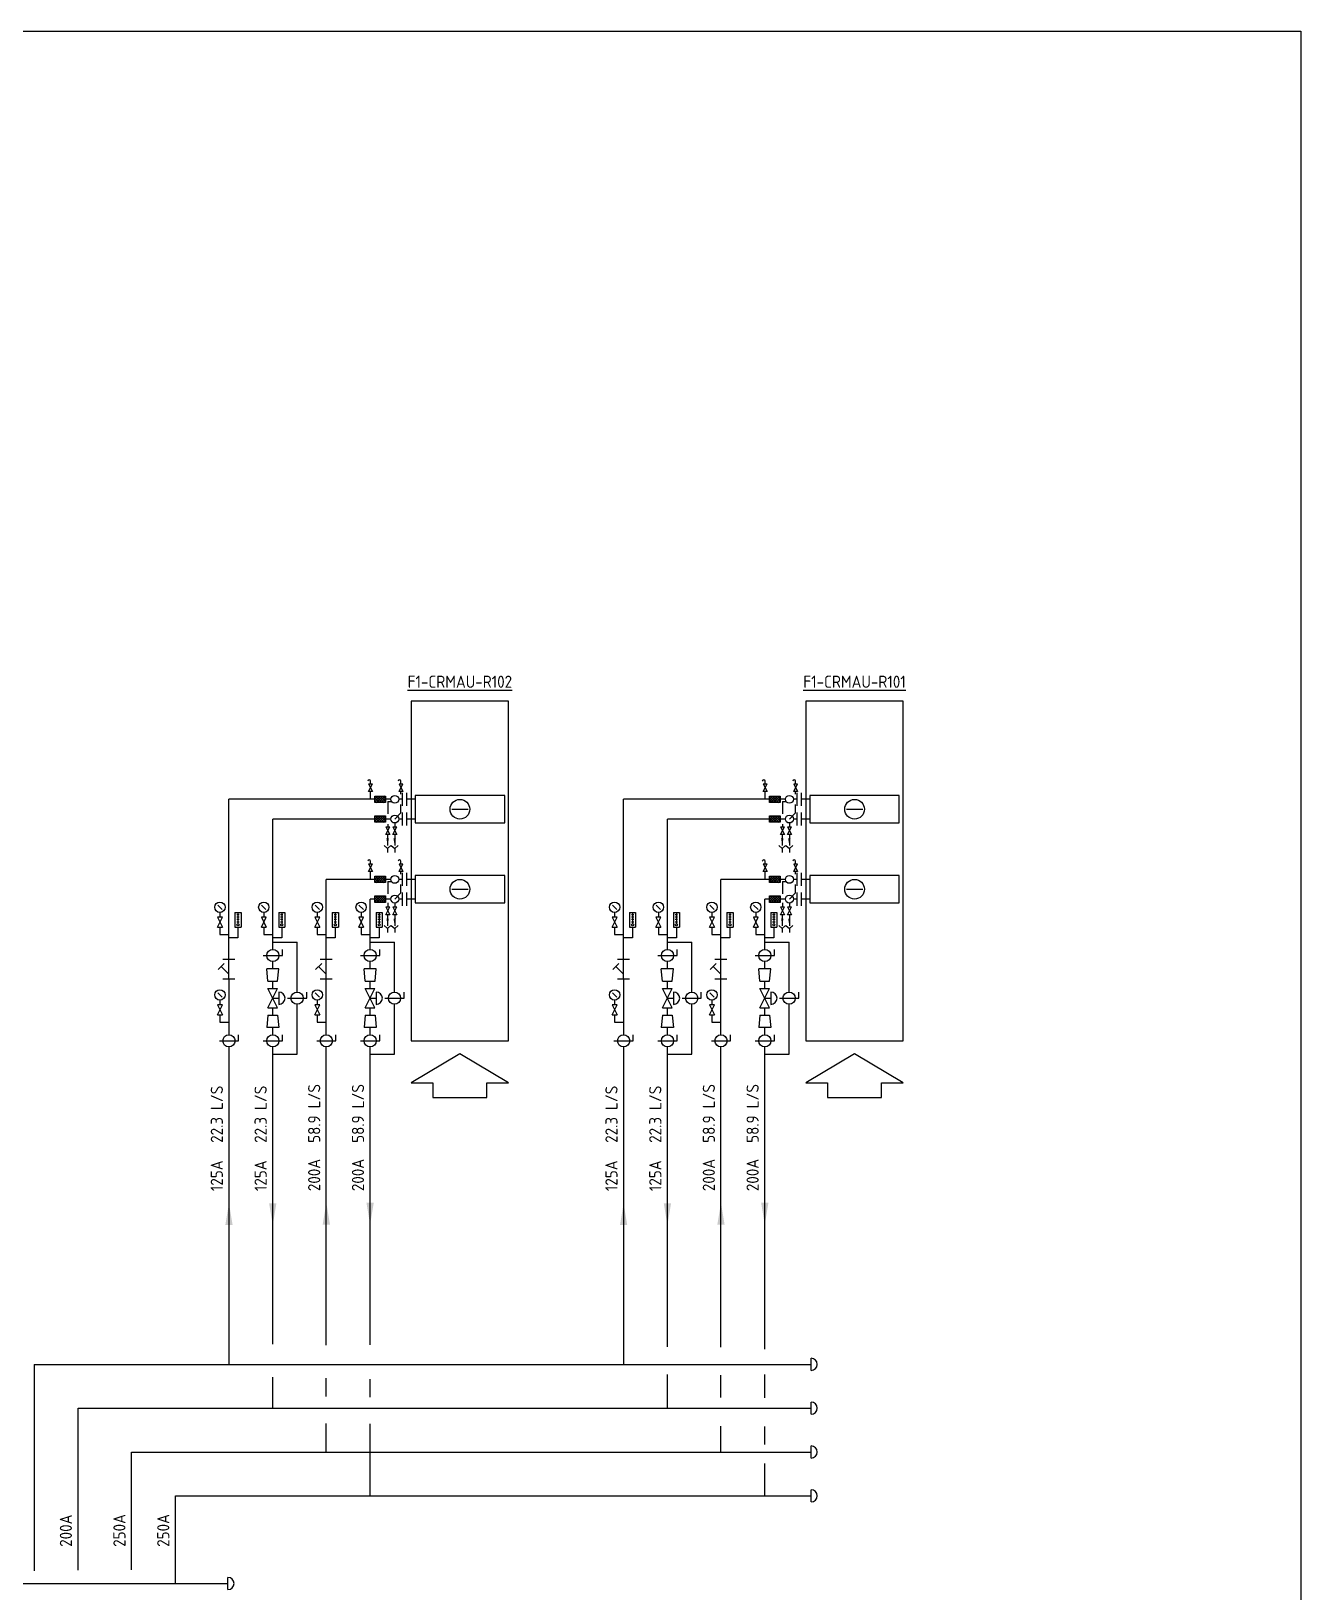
# Model space of a CAD drawing. Extents: x 41012 to 42076, y 83851 to 85507.
# Drawn here: x 41815.5 to 42076.3, y 84100.7 to 84421.1 of the extents above; entities that cross this region are included whole.
import ezdxf
from ezdxf.enums import TextEntityAlignment as Align

# ---------------------------------------------------------------- set-up
doc = ezdxf.new("R2010")
doc.units = 0
doc.header["$LTSCALE"] = 10
for name, color, linetype in [('DETL-TXT', 4, 'Continuous'), ('M-EQ-MAU', 22, 'Continuous'), ('M-EQPM-TXT', 4, 'Continuous'), ('M-PIPE-CHWR13', 94, 'Continuous'), ('M-PIPE-CHWR20', 110, 'Continuous'), ('M-PIPE-CHWS12', 130, 'Continuous'), ('M-PIPE-CHWS5', 160, 'Continuous'), ('M-PIPE-FITTING', 2, 'Continuous')]:
    doc.layers.add(name, color=color, linetype=linetype)
doc.styles.add('AA-TXT', font='isocp.shx', dxfattribs={"bigfont": 'chineset.shx'})

# ---------------------------------------------------------------- blocks, each defined once
blk = doc.blocks.new('DIM3')
blk.add_solid([(40, -6.7), (40, 6.7), (0, 0)])

msp = doc.modelspace()

# ---------------------------------------------------------------- hatches: boundary and pattern name
at = {"layer": 'M-PIPE-FITTING'}
h = msp.add_hatch(dxfattribs=at)
h.set_pattern_fill('ANSI37', color=256, scale=2.66144, style=0)
h.set_pattern_definition([(45, (41752.0105, 84074.6172), (-0.2352403, 0.2352403), []), (135, (41752.0105, 84074.6172), (-0.2352403, -0.2352403), [])])
h.paths.add_polyline_path([(41886.171, 84264.087), (41888.301, 84264.087), (41888.301, 84262.754), (41886.171, 84262.754)])
at = {"layer": 'M-PIPE-FITTING', "ltscale": 0.1}
h = msp.add_hatch(dxfattribs=at)
h.set_pattern_fill('ANSI37', color=256, scale=2.66144, style=0)
h.set_pattern_definition([(45, (41833.07873, 84074.6172), (-0.2352403, 0.2352403), []), (135, (41833.07873, 84074.6172), (-0.2352403, -0.2352403), [])])
h.paths.add_polyline_path([(41967.24, 84264.087), (41969.369, 84264.087), (41969.369, 84262.754), (41967.24, 84262.754)])
at = {"layer": 'M-PIPE-FITTING'}
h = msp.add_hatch(dxfattribs=at)
h.set_pattern_fill('ANSI37', color=256, scale=2.66144, style=0)
h.set_pattern_definition([(45, (41752.0105, 84070.5672), (-0.2352403, 0.2352403), []), (135, (41752.0105, 84070.5672), (-0.2352403, -0.2352403), [])])
h.paths.add_polyline_path([(41886.171, 84260.037), (41888.301, 84260.037), (41888.301, 84258.704), (41886.171, 84258.704)])
at = {"layer": 'M-PIPE-FITTING', "ltscale": 0.1}
h = msp.add_hatch(dxfattribs=at)
h.set_pattern_fill('ANSI37', color=256, scale=2.66144, style=0)
h.set_pattern_definition([(45, (41833.07873, 84070.5672), (-0.2352403, 0.2352403), []), (135, (41833.07873, 84070.5672), (-0.2352403, -0.2352403), [])])
h.paths.add_polyline_path([(41967.24, 84260.037), (41969.369, 84260.037), (41969.369, 84258.704), (41967.24, 84258.704)])
at = {"layer": 'M-PIPE-FITTING'}
h = msp.add_hatch(dxfattribs=at)
h.set_pattern_fill('ANSI37', color=256, scale=2.66144, style=0)
h.set_pattern_definition([(45, (41752.0105, 84058.17757), (-0.2352403, 0.2352403), []), (135, (41752.0105, 84058.17757), (-0.2352403, -0.2352403), [])])
h.paths.add_polyline_path([(41886.171, 84247.648), (41888.301, 84247.648), (41888.301, 84246.315), (41886.171, 84246.315)])
at = {"layer": 'M-PIPE-FITTING', "ltscale": 0.1}
h = msp.add_hatch(dxfattribs=at)
h.set_pattern_fill('ANSI37', color=256, scale=2.66144, style=0)
h.set_pattern_definition([(45, (41833.07873, 84058.17757), (-0.2352403, 0.2352403), []), (135, (41833.07873, 84058.17757), (-0.2352403, -0.2352403), [])])
h.paths.add_polyline_path([(41967.24, 84247.648), (41969.369, 84247.648), (41969.369, 84246.315), (41967.24, 84246.315)])
at = {"layer": 'M-PIPE-FITTING'}
h = msp.add_hatch(dxfattribs=at)
h.set_pattern_fill('ANSI37', color=256, scale=2.66144, style=0)
h.set_pattern_definition([(45, (41752.0105, 84054.12757), (-0.2352403, 0.2352403), []), (135, (41752.0105, 84054.12757), (-0.2352403, -0.2352403), [])])
h.paths.add_polyline_path([(41886.171, 84243.598), (41888.301, 84243.598), (41888.301, 84242.265), (41886.171, 84242.265)])
at = {"layer": 'M-PIPE-FITTING', "ltscale": 0.1}
h = msp.add_hatch(dxfattribs=at)
h.set_pattern_fill('ANSI37', color=256, scale=2.66144, style=0)
h.set_pattern_definition([(45, (41833.07873, 84054.12757), (-0.2352403, 0.2352403), []), (135, (41833.07873, 84054.12757), (-0.2352403, -0.2352403), [])])
h.paths.add_polyline_path([(41967.24, 84243.598), (41969.369, 84243.598), (41969.369, 84242.265), (41967.24, 84242.265)])

# ---------------------------------------------------------------- linework, layer by layer
at = {"layer": 'DEFPOINTS', "color": 1}
msp.add_lwpolyline([(41365.567, 84421.142), (42076.347, 84421.142), (42076.347, 83850.682), (41365.567, 83850.682)], close=True, dxfattribs=at)
at = {"layer": 'M-EQ-MAU'}
for p, q in [((41892.72, 84262.062), (41892.72, 84264.779)), ((41894.409, 84263.421), (41892.72, 84263.421)), ((41901.925, 84261.396), (41905.292, 84261.396)), ((41892.72, 84258.012), (41892.72, 84260.729)), ((41894.409, 84259.371), (41892.72, 84259.371)), ((41892.72, 84245.623), (41892.72, 84248.34)), ((41894.409, 84246.981), (41892.72, 84246.981)), ((41892.72, 84241.573), (41892.72, 84244.29)), ((41894.409, 84242.931), (41892.72, 84242.931)), ((41901.925, 84244.956), (41905.292, 84244.956))]:
    msp.add_line(p, q, dxfattribs=at)
at = {"layer": 'M-EQ-MAU', "ltscale": 0.1}
for p, q in [((41973.788, 84262.062), (41973.788, 84264.779)), ((41975.477, 84263.421), (41973.788, 84263.421)), ((41982.994, 84261.396), (41986.361, 84261.396)), ((41973.788, 84258.012), (41973.788, 84260.729)), ((41975.477, 84259.371), (41973.788, 84259.371)), ((41973.788, 84245.623), (41973.788, 84248.34)), ((41975.477, 84246.981), (41973.788, 84246.981)), ((41973.788, 84241.573), (41973.788, 84244.29)), ((41975.477, 84242.931), (41973.788, 84242.931)), ((41982.994, 84244.956), (41986.361, 84244.956))]:
    msp.add_line(p, q, dxfattribs=at)
at = {"layer": 'M-EQ-MAU'}
for points in [[(41913.609, 84213.863), (41913.609, 84283.566), (41893.609, 84283.566), (41893.609, 84213.863)], [(41912.809, 84264.217), (41894.409, 84264.217), (41894.409, 84258.575), (41912.809, 84258.575)], [(41912.809, 84247.777), (41894.409, 84247.777), (41894.409, 84242.135), (41912.809, 84242.135)], [(41898.084, 84205.216), (41898.084, 84202.195), (41909.133, 84202.195), (41909.133, 84205.216), (41913.609, 84205.216), (41903.609, 84211.178), (41893.609, 84205.216)]]:
    msp.add_lwpolyline(points, close=True, dxfattribs=at)
at = {"layer": 'M-EQ-MAU', "ltscale": 0.1}
for points in [[(41994.677, 84213.863), (41994.677, 84283.566), (41974.677, 84283.566), (41974.677, 84213.863)], [(41993.877, 84264.217), (41975.477, 84264.217), (41975.477, 84258.575), (41993.877, 84258.575)], [(41993.877, 84247.777), (41975.477, 84247.777), (41975.477, 84242.135), (41993.877, 84242.135)], [(41979.153, 84205.216), (41979.153, 84202.195), (41990.202, 84202.195), (41990.202, 84205.216), (41994.677, 84205.216), (41984.677, 84211.178), (41974.677, 84205.216)]]:
    msp.add_lwpolyline(points, close=True, dxfattribs=at)
at = {"layer": 'M-EQ-MAU'}
for centre in [(41903.609, 84261.396), (41903.609, 84244.956)]:
    msp.add_circle(centre, 2.02, dxfattribs=at)
at = {"layer": 'M-EQ-MAU', "ltscale": 0.1}
for centre in [(41984.677, 84261.396), (41984.677, 84244.956)]:
    msp.add_circle(centre, 2.02, dxfattribs=at)
at = {"layer": 'M-PIPE-CHWR13'}
for p, q in [((41865.171, 84232.586), (41865.171, 84259.371)), ((41886.171, 84259.371), (41865.171, 84259.371)), ((41889.428, 84259.371), (41888.301, 84259.371)), ((41891.839, 84259.371), (41891.044, 84259.371)), ((41891.839, 84258.012), (41891.839, 84260.729)), ((41865.171, 84234.086), (41870.162, 84234.086)), ((41870.162, 84223.832), (41870.162, 84234.086)), ((41865.171, 84228.586), (41865.171, 84230.086)), ((41865.171, 84224.582), (41865.171, 84226.082)), ((41865.171, 84219.082), (41865.171, 84220.582)), ((41870.162, 84211.077), (41870.162, 84221.332)), ((41865.171, 84215.077), (41865.171, 84216.577)), ((41865.171, 84151.529), (41865.171, 84212.577)), ((41865.171, 84211.077), (41870.162, 84211.077)), ((41865.171, 84138.398), (41865.171, 84144.772)), ((41975.756, 84137.148), (41975.756, 84139.648)), ((41825.171, 84138.398), (41975.756, 84138.398)), ((41825.171, 84105.142), (41825.171, 84138.398))]:
    msp.add_line(p, q, dxfattribs=at)
at = {"layer": 'M-PIPE-CHWR13', "ltscale": 0.1}
for p, q in [((41946.24, 84232.586), (41946.24, 84259.371)), ((41967.24, 84259.371), (41946.24, 84259.371)), ((41970.496, 84259.371), (41969.369, 84259.371)), ((41972.907, 84259.371), (41972.112, 84259.371)), ((41972.907, 84258.012), (41972.907, 84260.729)), ((41946.24, 84234.086), (41951.23, 84234.086)), ((41951.23, 84223.832), (41951.23, 84234.086)), ((41946.24, 84228.586), (41946.24, 84230.086)), ((41946.24, 84224.582), (41946.24, 84226.082)), ((41946.24, 84219.082), (41946.24, 84220.582)), ((41951.23, 84211.077), (41951.23, 84221.332)), ((41946.24, 84215.077), (41946.24, 84216.577)), ((41946.24, 84151.017), (41946.24, 84212.577)), ((41946.24, 84211.077), (41951.23, 84211.077)), ((41946.24, 84138.398), (41946.24, 84145.284))]:
    msp.add_line(p, q, dxfattribs=at)
at = {"layer": 'M-PIPE-CHWR13'}
msp.add_circle((41890.236, 84259.371), 0.808, dxfattribs=at)
at = {"layer": 'M-PIPE-CHWR13', "ltscale": 0.1}
msp.add_circle((41971.304, 84259.371), 0.808, dxfattribs=at)
at = {"layer": 'M-PIPE-CHWR13'}
msp.add_arc((41975.756, 84138.398), 1.25, 270, 90, dxfattribs=at)
msp.add_solid([(41865.921, 84180.489), (41865.171, 84175.989), (41864.421, 84180.489)], dxfattribs=at)
at = {"layer": 'M-PIPE-CHWR13', "ltscale": 0.1}
msp.add_solid([(41946.99, 84180.489), (41946.24, 84175.989), (41945.49, 84180.489)], dxfattribs=at)
at = {"layer": 'M-PIPE-CHWR20'}
for p, q in [((41886.171, 84242.931), (41885.171, 84242.931)), ((41885.171, 84232.586), (41885.171, 84242.931)), ((41889.428, 84242.931), (41888.301, 84242.931)), ((41891.839, 84242.931), (41891.044, 84242.931)), ((41891.839, 84241.573), (41891.839, 84244.29)), ((41885.171, 84234.086), (41890.162, 84234.086)), ((41890.162, 84223.832), (41890.162, 84234.086)), ((41885.171, 84228.586), (41885.171, 84230.086)), ((41885.171, 84224.582), (41885.171, 84226.082)), ((41885.171, 84219.082), (41885.171, 84220.582)), ((41890.162, 84211.077), (41890.162, 84221.332)), ((41885.171, 84215.077), (41885.171, 84216.577)), ((41885.171, 84151.418), (41885.171, 84212.577)), ((41885.171, 84211.077), (41890.162, 84211.077)), ((41885.171, 84140.692), (41885.171, 84144.356)), ((41885.171, 84120.398), (41885.171, 84135.173)), ((41845.171, 84120.398), (41975.756, 84120.398)), ((41845.171, 84102.398), (41845.171, 84120.398)), ((41975.756, 84119.148), (41975.756, 84121.648)), ((41681.221, 84102.398), (41855.973, 84102.398))]:
    msp.add_line(p, q, dxfattribs=at)
at = {"layer": 'M-PIPE-CHWR20', "ltscale": 0.1}
for p, q in [((41967.24, 84242.931), (41966.24, 84242.931)), ((41966.24, 84232.586), (41966.24, 84242.931)), ((41970.496, 84242.931), (41969.369, 84242.931)), ((41972.907, 84242.931), (41972.112, 84242.931)), ((41972.907, 84241.573), (41972.907, 84244.29)), ((41966.24, 84234.086), (41971.23, 84234.086)), ((41971.23, 84223.832), (41971.23, 84234.086)), ((41966.24, 84228.586), (41966.24, 84230.086)), ((41966.24, 84224.582), (41966.24, 84226.082)), ((41966.24, 84219.082), (41966.24, 84220.582)), ((41971.23, 84211.077), (41971.23, 84221.332)), ((41966.24, 84215.077), (41966.24, 84216.577)), ((41966.24, 84150.519), (41966.24, 84212.577)), ((41966.24, 84211.077), (41971.23, 84211.077)), ((41966.24, 84140.516), (41966.24, 84145.282)), ((41966.24, 84130.936), (41966.24, 84134.63)), ((41966.24, 84120.398), (41966.24, 84127.039)), ((41855.973, 84101.148), (41855.973, 84103.648))]:
    msp.add_line(p, q, dxfattribs=at)
at = {"layer": 'M-PIPE-CHWR20'}
msp.add_circle((41890.236, 84242.931), 0.808, dxfattribs=at)
at = {"layer": 'M-PIPE-CHWR20', "ltscale": 0.1}
msp.add_circle((41971.304, 84242.931), 0.808, dxfattribs=at)
at = {"layer": 'M-PIPE-CHWR20'}
msp.add_arc((41975.756, 84120.398), 1.25, 270, 90, dxfattribs=at)
at = {"layer": 'M-PIPE-CHWR20', "ltscale": 0.1}
msp.add_arc((41855.973, 84102.398), 1.25, 270, 90, dxfattribs=at)
at = {"layer": 'M-PIPE-CHWR20'}
msp.add_solid([(41885.921, 84180.588), (41885.171, 84176.088), (41884.421, 84180.588)], dxfattribs=at)
at = {"layer": 'M-PIPE-CHWR20', "ltscale": 0.1}
msp.add_solid([(41966.99, 84180.588), (41966.24, 84176.088), (41965.49, 84180.588)], dxfattribs=at)
at = {"layer": 'M-PIPE-CHWS12'}
for p, q in [((41891.839, 84245.623), (41891.839, 84248.34)), ((41876.171, 84230.581), (41876.171, 84246.981)), ((41886.171, 84246.981), (41876.171, 84246.981)), ((41889.428, 84246.981), (41888.301, 84246.981)), ((41891.839, 84246.981), (41891.044, 84246.981)), ((41876.171, 84215.077), (41876.171, 84226.582)), ((41876.171, 84151.316), (41876.171, 84212.577)), ((41876.171, 84140.772), (41876.171, 84144.56)), ((41876.171, 84129.398), (41876.171, 84135.244)), ((41975.756, 84128.148), (41975.756, 84130.648)), ((41836.171, 84129.398), (41975.756, 84129.398)), ((41836.171, 84105.195), (41836.171, 84129.398))]:
    msp.add_line(p, q, dxfattribs=at)
at = {"layer": 'M-PIPE-CHWS12', "ltscale": 0.1}
for p, q in [((41972.907, 84245.623), (41972.907, 84248.34)), ((41957.24, 84230.581), (41957.24, 84246.981)), ((41967.24, 84246.981), (41957.24, 84246.981)), ((41970.496, 84246.981), (41969.369, 84246.981)), ((41972.907, 84246.981), (41972.112, 84246.981)), ((41957.24, 84215.077), (41957.24, 84226.582)), ((41957.24, 84150.907), (41957.24, 84212.577)), ((41957.24, 84140.567), (41957.24, 84145.174)), ((41957.24, 84129.398), (41957.24, 84134.732))]:
    msp.add_line(p, q, dxfattribs=at)
at = {"layer": 'M-PIPE-CHWS12'}
msp.add_circle((41890.236, 84246.981), 0.808, dxfattribs=at)
at = {"layer": 'M-PIPE-CHWS12', "ltscale": 0.1}
msp.add_circle((41971.304, 84246.981), 0.808, dxfattribs=at)
at = {"layer": 'M-PIPE-CHWS12'}
msp.add_arc((41975.756, 84129.398), 1.25, 270, 90, dxfattribs=at)
msp.add_solid([(41876.921, 84176.088), (41876.171, 84180.588), (41875.421, 84176.088)], dxfattribs=at)
at = {"layer": 'M-PIPE-CHWS12', "ltscale": 0.1}
msp.add_solid([(41957.99, 84176.088), (41957.24, 84180.588), (41956.49, 84176.088)], dxfattribs=at)
at = {"layer": 'M-PIPE-CHWS5'}
for p, q in [((41891.839, 84262.062), (41891.839, 84264.779)), ((41856.171, 84230.581), (41856.171, 84263.421)), ((41886.171, 84263.421), (41856.171, 84263.421)), ((41889.428, 84263.421), (41888.301, 84263.421)), ((41891.839, 84263.421), (41891.044, 84263.421)), ((41856.171, 84226.582), (41856.171, 84215.077)), ((41856.171, 84212.577), (41856.171, 84147.398)), ((41816.171, 84147.398), (41975.756, 84147.398)), ((41816.171, 84147.398), (41816.171, 84105.008)), ((41975.756, 84146.148), (41975.756, 84148.648))]:
    msp.add_line(p, q, dxfattribs=at)
at = {"layer": 'M-PIPE-CHWS5', "ltscale": 0.1}
for p, q in [((41972.907, 84262.062), (41972.907, 84264.779)), ((41937.24, 84230.581), (41937.24, 84263.421)), ((41967.24, 84263.421), (41937.24, 84263.421)), ((41970.496, 84263.421), (41969.369, 84263.421)), ((41972.907, 84263.421), (41972.112, 84263.421)), ((41937.24, 84226.582), (41937.24, 84215.077)), ((41937.24, 84212.577), (41937.24, 84147.398))]:
    msp.add_line(p, q, dxfattribs=at)
at = {"layer": 'M-PIPE-CHWS5'}
msp.add_circle((41890.236, 84263.421), 0.808, dxfattribs=at)
at = {"layer": 'M-PIPE-CHWS5', "ltscale": 0.1}
msp.add_circle((41971.304, 84263.421), 0.808, dxfattribs=at)
at = {"layer": 'M-PIPE-CHWS5'}
msp.add_arc((41975.756, 84147.398), 1.25, 270, 90, dxfattribs=at)
msp.add_solid([(41856.921, 84175.989), (41856.171, 84180.489), (41855.421, 84175.989)], dxfattribs=at)
at = {"layer": 'M-PIPE-CHWS5', "ltscale": 0.1}
msp.add_solid([(41937.99, 84175.989), (41937.24, 84180.489), (41936.49, 84175.989)], dxfattribs=at)
at = {"layer": 'M-PIPE-FITTING'}
for p, q in [((41884.836, 84265.021), (41885.636, 84266.621)), ((41884.836, 84266.621), (41885.636, 84265.021)), ((41884.836, 84266.621), (41885.636, 84266.621)), ((41885.636, 84265.021), (41884.836, 84265.021)), ((41885.236, 84266.621), (41885.236, 84267.129)), ((41885.236, 84263.421), (41885.236, 84265.021)), ((41891.108, 84266.621), (41891.908, 84266.621)), ((41891.108, 84265.021), (41891.908, 84266.621)), ((41891.108, 84266.621), (41891.908, 84265.021)), ((41891.908, 84265.021), (41891.108, 84265.021)), ((41891.508, 84266.621), (41891.508, 84267.129)), ((41891.508, 84264.501), (41891.508, 84265.021)), ((41888.79, 84262.964), (41889.569, 84262.964)), ((41888.79, 84262.964), (41888.79, 84260.451)), ((41891.508, 84260.643), (41891.508, 84262.341)), ((41888.79, 84258.291), (41888.79, 84257.771)), ((41890.236, 84259.371), (41891.508, 84260.643)), ((41890.236, 84258.563), (41890.236, 84257.771)), ((41888.39, 84257.771), (41889.19, 84256.171)), ((41888.39, 84256.171), (41889.19, 84257.771)), ((41888.39, 84257.771), (41889.19, 84257.771)), ((41889.19, 84256.171), (41888.39, 84256.171)), ((41888.768, 84256.171), (41888.768, 84253.906)), ((41889.836, 84257.771), (41890.636, 84256.171)), ((41889.836, 84256.171), (41890.636, 84257.771)), ((41889.836, 84257.771), (41890.636, 84257.771)), ((41890.636, 84256.171), (41889.836, 84256.171)), ((41890.215, 84256.171), (41890.215, 84253.906)), ((41888.079, 84253.966), (41888.768, 84253.342)), ((41889.458, 84253.966), (41888.768, 84253.342)), ((41888.768, 84253.342), (41888.768, 84252.519)), ((41889.525, 84253.966), (41890.215, 84253.342)), ((41890.904, 84253.966), (41890.215, 84253.342)), ((41890.215, 84253.342), (41890.215, 84252.519)), ((41884.836, 84250.181), (41885.636, 84250.181)), ((41884.836, 84250.181), (41885.636, 84248.581)), ((41884.836, 84248.581), (41885.636, 84250.181)), ((41885.636, 84248.581), (41884.836, 84248.581)), ((41885.236, 84250.181), (41885.236, 84250.689)), ((41885.236, 84246.981), (41885.236, 84248.581)), ((41891.108, 84250.181), (41891.908, 84250.181)), ((41891.108, 84250.181), (41891.908, 84248.581)), ((41891.108, 84248.581), (41891.908, 84250.181)), ((41891.908, 84248.581), (41891.108, 84248.581)), ((41891.508, 84250.181), (41891.508, 84250.689)), ((41891.508, 84248.061), (41891.508, 84248.581)), ((41888.79, 84246.525), (41889.569, 84246.525)), ((41888.79, 84246.525), (41888.79, 84244.011)), ((41891.508, 84244.204), (41891.508, 84245.901)), ((41888.79, 84242.18), (41888.79, 84241.331)), ((41890.236, 84242.931), (41891.508, 84244.204)), ((41890.236, 84242.123), (41890.236, 84241.331)), ((41854.823, 84239.19), (41853.823, 84239.19)), ((41853.823, 84237.19), (41854.823, 84239.19)), ((41853.823, 84239.19), (41854.823, 84237.19)), ((41854.781, 84240.796), (41853.861, 84241.715)), ((41854.323, 84240.192), (41854.323, 84239.19)), ((41857.392, 84240.205), (41858.648, 84240.205)), ((41857.392, 84240.205), (41857.392, 84237.19)), ((41857.769, 84239.8), (41858.271, 84239.8)), ((41857.769, 84239.297), (41858.271, 84239.297)), ((41857.769, 84238.795), (41858.271, 84238.795)), ((41858.02, 84239.945), (41858.02, 84237.873)), ((41858.648, 84240.205), (41858.648, 84237.19)), ((41863.823, 84239.19), (41862.823, 84239.19)), ((41862.823, 84237.19), (41863.823, 84239.19)), ((41862.823, 84239.19), (41863.823, 84237.19)), ((41863.781, 84240.796), (41862.861, 84241.715)), ((41863.323, 84240.192), (41863.323, 84239.19)), ((41866.392, 84240.205), (41867.648, 84240.205)), ((41866.392, 84240.205), (41866.392, 84237.19)), ((41866.769, 84239.8), (41867.271, 84239.8)), ((41866.769, 84239.297), (41867.271, 84239.297)), ((41866.769, 84238.795), (41867.271, 84238.795)), ((41867.02, 84239.945), (41867.02, 84237.873)), ((41867.648, 84240.205), (41867.648, 84237.19)), ((41874.823, 84239.19), (41873.823, 84239.19)), ((41873.823, 84237.19), (41874.823, 84239.19)), ((41873.823, 84239.19), (41874.823, 84237.19)), ((41874.781, 84240.796), (41873.861, 84241.715)), ((41874.323, 84240.192), (41874.323, 84239.19)), ((41877.392, 84240.205), (41878.648, 84240.205)), ((41877.392, 84240.205), (41877.392, 84237.19)), ((41877.769, 84239.8), (41878.271, 84239.8)), ((41877.769, 84239.297), (41878.271, 84239.297)), ((41877.769, 84238.795), (41878.271, 84238.795)), ((41878.02, 84239.945), (41878.02, 84237.873)), ((41878.648, 84240.205), (41878.648, 84237.19)), ((41883.823, 84239.19), (41882.823, 84239.19)), ((41882.823, 84237.19), (41883.823, 84239.19)), ((41882.823, 84239.19), (41883.823, 84237.19)), ((41883.781, 84240.796), (41882.861, 84241.715)), ((41883.323, 84240.192), (41883.323, 84239.19)), ((41886.392, 84240.205), (41887.648, 84240.205)), ((41886.392, 84240.205), (41886.392, 84237.19)), ((41886.769, 84239.8), (41887.271, 84239.8)), ((41886.769, 84239.297), (41887.271, 84239.297)), ((41886.769, 84238.795), (41887.271, 84238.795)), ((41887.02, 84239.945), (41887.02, 84237.873)), ((41887.648, 84240.205), (41887.648, 84237.19)), ((41888.39, 84239.731), (41889.19, 84241.331)), ((41888.39, 84241.331), (41889.19, 84239.731)), ((41888.39, 84241.331), (41889.19, 84241.331)), ((41889.19, 84239.731), (41888.39, 84239.731)), ((41888.768, 84239.731), (41888.768, 84237.467)), ((41889.836, 84239.731), (41890.636, 84241.331)), ((41889.836, 84241.331), (41890.636, 84239.731)), ((41889.836, 84241.331), (41890.636, 84241.331)), ((41890.636, 84239.731), (41889.836, 84239.731)), ((41890.215, 84239.731), (41890.215, 84237.467)), ((41853.823, 84237.19), (41854.823, 84237.19)), ((41854.323, 84237.19), (41854.323, 84235.686)), ((41854.323, 84235.686), (41856.171, 84235.686)), ((41857.392, 84237.19), (41858.648, 84237.19)), ((41857.769, 84238.292), (41858.271, 84238.292)), ((41858.02, 84237.19), (41858.02, 84234.961)), ((41862.823, 84237.19), (41863.823, 84237.19)), ((41863.323, 84237.19), (41863.323, 84235.686)), ((41863.323, 84235.686), (41865.171, 84235.686)), ((41866.392, 84237.19), (41867.648, 84237.19)), ((41866.769, 84238.292), (41867.271, 84238.292)), ((41867.02, 84237.19), (41867.02, 84234.961)), ((41873.823, 84237.19), (41874.823, 84237.19)), ((41874.323, 84237.19), (41874.323, 84235.686)), ((41874.323, 84235.686), (41876.171, 84235.686)), ((41877.392, 84237.19), (41878.648, 84237.19)), ((41877.769, 84238.292), (41878.271, 84238.292)), ((41878.02, 84237.19), (41878.02, 84234.961)), ((41882.823, 84237.19), (41883.823, 84237.19)), ((41883.323, 84237.19), (41883.323, 84235.686)), ((41883.323, 84235.686), (41885.171, 84235.686)), ((41886.392, 84237.19), (41887.648, 84237.19)), ((41886.769, 84238.292), (41887.271, 84238.292)), ((41887.02, 84237.19), (41887.02, 84234.961)), ((41888.079, 84237.526), (41888.768, 84236.902)), ((41889.458, 84237.526), (41888.768, 84236.902)), ((41888.768, 84236.902), (41888.768, 84236.08)), ((41889.525, 84237.526), (41890.215, 84236.902)), ((41890.904, 84237.526), (41890.215, 84236.902)), ((41890.215, 84236.902), (41890.215, 84236.08)), ((41858.02, 84234.961), (41856.171, 84234.961)), ((41867.02, 84234.961), (41865.171, 84234.961)), ((41878.02, 84234.961), (41876.171, 84234.961)), ((41887.02, 84234.961), (41885.171, 84234.961)), ((41887.147, 84231.336), (41887.147, 84232.589)), ((41853.952, 84228.446), (41855.218, 84229.713)), ((41856.171, 84227.493), (41854.585, 84229.08)), ((41854.919, 84230.581), (41857.394, 84230.581)), ((41856.171, 84226.582), (41856.171, 84230.581)), ((41873.952, 84228.446), (41875.218, 84229.713)), ((41876.171, 84227.493), (41874.585, 84229.08)), ((41874.919, 84230.581), (41877.394, 84230.581)), ((41876.171, 84226.582), (41876.171, 84230.581)), ((41883.196, 84231.336), (41887.147, 84231.336)), ((41854.919, 84226.582), (41857.394, 84226.582)), ((41864.17, 84226.082), (41863.919, 84228.586)), ((41866.424, 84228.586), (41863.919, 84228.586)), ((41864.17, 84226.082), (41866.173, 84226.082)), ((41866.173, 84226.082), (41866.424, 84228.586)), ((41874.919, 84226.582), (41877.394, 84226.582)), ((41886.424, 84228.586), (41883.919, 84228.586)), ((41884.17, 84226.082), (41883.919, 84228.586)), ((41884.17, 84226.082), (41886.173, 84226.082)), ((41886.173, 84226.082), (41886.424, 84228.586)), ((41854.781, 84222.796), (41853.861, 84223.715)), ((41864.171, 84224.582), (41866.171, 84224.582)), ((41864.171, 84220.582), (41866.171, 84224.582)), ((41866.171, 84220.582), (41864.171, 84224.582)), ((41866.434, 84223.832), (41866.434, 84221.314)), ((41872.137, 84222.582), (41872.137, 84223.835)), ((41874.781, 84222.796), (41873.861, 84223.715)), ((41886.171, 84220.582), (41884.171, 84224.582)), ((41884.171, 84220.582), (41886.171, 84224.582)), ((41884.171, 84224.582), (41886.171, 84224.582)), ((41886.434, 84223.832), (41886.434, 84221.314)), ((41892.137, 84222.582), (41892.137, 84223.835)), ((41854.823, 84221.19), (41853.823, 84221.19)), ((41853.823, 84219.19), (41854.823, 84221.19)), ((41853.823, 84221.19), (41854.823, 84219.19)), ((41854.323, 84222.192), (41854.323, 84221.19)), ((41864.171, 84220.582), (41866.171, 84220.582)), ((41865.171, 84222.582), (41866.434, 84222.582)), ((41868.186, 84222.582), (41872.137, 84222.582)), ((41874.823, 84221.19), (41873.823, 84221.19)), ((41873.823, 84219.19), (41874.823, 84221.19)), ((41873.823, 84221.19), (41874.823, 84219.19)), ((41874.323, 84222.192), (41874.323, 84221.19)), ((41884.171, 84220.582), (41886.171, 84220.582)), ((41885.171, 84222.582), (41886.434, 84222.582)), ((41888.186, 84222.582), (41892.137, 84222.582)), ((41853.823, 84219.19), (41854.823, 84219.19)), ((41854.323, 84219.19), (41854.323, 84217.686)), ((41854.323, 84217.686), (41856.171, 84217.686)), ((41864.17, 84219.082), (41863.919, 84216.577)), ((41866.424, 84216.577), (41863.919, 84216.577)), ((41864.17, 84219.082), (41866.173, 84219.082)), ((41866.173, 84219.082), (41866.424, 84216.577)), ((41873.823, 84219.19), (41874.823, 84219.19)), ((41874.323, 84219.19), (41874.323, 84217.686)), ((41874.323, 84217.686), (41876.171, 84217.686)), ((41884.17, 84219.082), (41883.919, 84216.577)), ((41886.424, 84216.577), (41883.919, 84216.577)), ((41884.17, 84219.082), (41886.173, 84219.082)), ((41886.173, 84219.082), (41886.424, 84216.577)), ((41854.196, 84213.827), (41858.147, 84213.827)), ((41858.147, 84213.827), (41858.147, 84215.08)), ((41863.196, 84213.827), (41867.147, 84213.827)), ((41867.147, 84213.827), (41867.147, 84215.08)), ((41874.196, 84213.827), (41878.147, 84213.827)), ((41878.147, 84213.827), (41878.147, 84215.08)), ((41883.196, 84213.827), (41887.147, 84213.827)), ((41887.147, 84213.827), (41887.147, 84215.08))]:
    msp.add_line(p, q, dxfattribs=at)
at = {"layer": 'M-PIPE-FITTING', "ltscale": 0.1}
for p, q in [((41965.904, 84265.021), (41966.704, 84266.621)), ((41965.904, 84266.621), (41966.704, 84265.021)), ((41965.904, 84266.621), (41966.704, 84266.621)), ((41966.704, 84265.021), (41965.904, 84265.021)), ((41966.304, 84266.621), (41966.304, 84267.129)), ((41966.304, 84263.421), (41966.304, 84265.021)), ((41972.177, 84266.621), (41972.977, 84266.621)), ((41972.177, 84265.021), (41972.977, 84266.621)), ((41972.177, 84266.621), (41972.977, 84265.021)), ((41972.977, 84265.021), (41972.177, 84265.021)), ((41972.577, 84266.621), (41972.577, 84267.129)), ((41972.577, 84264.501), (41972.577, 84265.021)), ((41969.858, 84262.964), (41970.638, 84262.964)), ((41969.858, 84262.964), (41969.858, 84260.451)), ((41972.577, 84260.643), (41972.577, 84262.341)), ((41969.858, 84258.291), (41969.858, 84257.771)), ((41971.304, 84259.371), (41972.577, 84260.643)), ((41971.304, 84258.563), (41971.304, 84257.771)), ((41969.458, 84257.771), (41970.258, 84256.171)), ((41969.458, 84256.171), (41970.258, 84257.771)), ((41969.458, 84257.771), (41970.258, 84257.771)), ((41970.258, 84256.171), (41969.458, 84256.171)), ((41969.837, 84256.171), (41969.837, 84253.906)), ((41970.904, 84257.771), (41971.704, 84256.171)), ((41970.904, 84256.171), (41971.704, 84257.771)), ((41970.904, 84257.771), (41971.704, 84257.771)), ((41971.704, 84256.171), (41970.904, 84256.171)), ((41971.283, 84256.171), (41971.283, 84253.906)), ((41969.147, 84253.966), (41969.837, 84253.342)), ((41970.526, 84253.966), (41969.837, 84253.342)), ((41969.837, 84253.342), (41969.837, 84252.519)), ((41970.593, 84253.966), (41971.283, 84253.342)), ((41971.973, 84253.966), (41971.283, 84253.342)), ((41971.283, 84253.342), (41971.283, 84252.519)), ((41965.904, 84250.181), (41966.704, 84250.181)), ((41965.904, 84250.181), (41966.704, 84248.581)), ((41965.904, 84248.581), (41966.704, 84250.181)), ((41966.704, 84248.581), (41965.904, 84248.581)), ((41966.304, 84250.181), (41966.304, 84250.689)), ((41966.304, 84246.981), (41966.304, 84248.581)), ((41972.177, 84250.181), (41972.977, 84250.181)), ((41972.177, 84250.181), (41972.977, 84248.581)), ((41972.177, 84248.581), (41972.977, 84250.181)), ((41972.977, 84248.581), (41972.177, 84248.581)), ((41972.577, 84250.181), (41972.577, 84250.689)), ((41972.577, 84248.061), (41972.577, 84248.581)), ((41969.858, 84246.525), (41970.638, 84246.525)), ((41969.858, 84246.525), (41969.858, 84244.011)), ((41972.577, 84244.204), (41972.577, 84245.901)), ((41969.858, 84242.18), (41969.858, 84241.331)), ((41971.304, 84242.931), (41972.577, 84244.204)), ((41971.304, 84242.123), (41971.304, 84241.331)), ((41935.891, 84239.19), (41934.891, 84239.19)), ((41934.891, 84237.19), (41935.891, 84239.19)), ((41934.891, 84239.19), (41935.891, 84237.19)), ((41935.849, 84240.796), (41934.93, 84241.715)), ((41935.391, 84240.192), (41935.391, 84239.19)), ((41938.46, 84240.205), (41939.716, 84240.205)), ((41938.46, 84240.205), (41938.46, 84237.19)), ((41938.837, 84239.8), (41939.34, 84239.8)), ((41938.837, 84239.297), (41939.34, 84239.297)), ((41938.837, 84238.795), (41939.34, 84238.795)), ((41939.088, 84239.945), (41939.088, 84237.873)), ((41939.716, 84240.205), (41939.716, 84237.19)), ((41944.891, 84239.19), (41943.891, 84239.19)), ((41943.891, 84237.19), (41944.891, 84239.19)), ((41943.891, 84239.19), (41944.891, 84237.19)), ((41944.849, 84240.796), (41943.93, 84241.715)), ((41944.391, 84240.192), (41944.391, 84239.19)), ((41947.46, 84240.205), (41948.716, 84240.205)), ((41947.46, 84240.205), (41947.46, 84237.19)), ((41947.837, 84239.8), (41948.34, 84239.8)), ((41947.837, 84239.297), (41948.34, 84239.297)), ((41947.837, 84238.795), (41948.34, 84238.795)), ((41948.088, 84239.945), (41948.088, 84237.873)), ((41948.716, 84240.205), (41948.716, 84237.19)), ((41955.891, 84239.19), (41954.891, 84239.19)), ((41954.891, 84237.19), (41955.891, 84239.19)), ((41954.891, 84239.19), (41955.891, 84237.19)), ((41955.849, 84240.796), (41954.93, 84241.715)), ((41955.391, 84240.192), (41955.391, 84239.19)), ((41958.46, 84240.205), (41959.716, 84240.205)), ((41958.46, 84240.205), (41958.46, 84237.19)), ((41958.837, 84239.8), (41959.34, 84239.8)), ((41958.837, 84239.297), (41959.34, 84239.297)), ((41958.837, 84238.795), (41959.34, 84238.795)), ((41959.088, 84239.945), (41959.088, 84237.873)), ((41959.716, 84240.205), (41959.716, 84237.19)), ((41964.891, 84239.19), (41963.891, 84239.19)), ((41963.891, 84237.19), (41964.891, 84239.19)), ((41963.891, 84239.19), (41964.891, 84237.19)), ((41964.849, 84240.796), (41963.93, 84241.715)), ((41964.391, 84240.192), (41964.391, 84239.19)), ((41967.46, 84240.205), (41968.716, 84240.205)), ((41967.46, 84240.205), (41967.46, 84237.19)), ((41967.837, 84239.8), (41968.34, 84239.8)), ((41967.837, 84239.297), (41968.34, 84239.297)), ((41967.837, 84238.795), (41968.34, 84238.795)), ((41968.088, 84239.945), (41968.088, 84237.873)), ((41968.716, 84240.205), (41968.716, 84237.19)), ((41969.458, 84239.731), (41970.258, 84241.331)), ((41969.458, 84241.331), (41970.258, 84239.731)), ((41969.458, 84241.331), (41970.258, 84241.331)), ((41970.258, 84239.731), (41969.458, 84239.731)), ((41969.837, 84239.731), (41969.837, 84237.467)), ((41970.904, 84239.731), (41971.704, 84241.331)), ((41970.904, 84241.331), (41971.704, 84239.731)), ((41970.904, 84241.331), (41971.704, 84241.331)), ((41971.704, 84239.731), (41970.904, 84239.731)), ((41971.283, 84239.731), (41971.283, 84237.467)), ((41934.891, 84237.19), (41935.891, 84237.19)), ((41935.391, 84237.19), (41935.391, 84235.686)), ((41935.391, 84235.686), (41937.24, 84235.686)), ((41938.46, 84237.19), (41939.716, 84237.19)), ((41938.837, 84238.292), (41939.34, 84238.292)), ((41939.088, 84237.19), (41939.088, 84234.961)), ((41943.891, 84237.19), (41944.891, 84237.19)), ((41944.391, 84237.19), (41944.391, 84235.686)), ((41944.391, 84235.686), (41946.24, 84235.686)), ((41947.46, 84237.19), (41948.716, 84237.19)), ((41947.837, 84238.292), (41948.34, 84238.292)), ((41948.088, 84237.19), (41948.088, 84234.961)), ((41954.891, 84237.19), (41955.891, 84237.19)), ((41955.391, 84237.19), (41955.391, 84235.686)), ((41955.391, 84235.686), (41957.24, 84235.686)), ((41958.46, 84237.19), (41959.716, 84237.19)), ((41958.837, 84238.292), (41959.34, 84238.292)), ((41959.088, 84237.19), (41959.088, 84234.961)), ((41963.891, 84237.19), (41964.891, 84237.19)), ((41964.391, 84237.19), (41964.391, 84235.686)), ((41964.391, 84235.686), (41966.24, 84235.686)), ((41967.46, 84237.19), (41968.716, 84237.19)), ((41967.837, 84238.292), (41968.34, 84238.292)), ((41968.088, 84237.19), (41968.088, 84234.961)), ((41969.147, 84237.526), (41969.837, 84236.902)), ((41970.526, 84237.526), (41969.837, 84236.902)), ((41969.837, 84236.902), (41969.837, 84236.08)), ((41970.593, 84237.526), (41971.283, 84236.902)), ((41971.973, 84237.526), (41971.283, 84236.902)), ((41971.283, 84236.902), (41971.283, 84236.08)), ((41939.088, 84234.961), (41937.24, 84234.961)), ((41948.088, 84234.961), (41946.24, 84234.961)), ((41948.215, 84231.336), (41948.215, 84232.589)), ((41959.088, 84234.961), (41957.24, 84234.961)), ((41968.088, 84234.961), (41966.24, 84234.961)), ((41968.215, 84231.336), (41968.215, 84232.589)), ((41935.02, 84228.446), (41936.286, 84229.713)), ((41937.24, 84227.493), (41935.653, 84229.08)), ((41935.987, 84230.581), (41938.462, 84230.581)), ((41937.24, 84226.582), (41937.24, 84230.581)), ((41944.264, 84231.336), (41948.215, 84231.336)), ((41955.02, 84228.446), (41956.286, 84229.713)), ((41957.24, 84227.493), (41955.653, 84229.08)), ((41955.987, 84230.581), (41958.462, 84230.581)), ((41957.24, 84226.582), (41957.24, 84230.581)), ((41964.264, 84231.336), (41968.215, 84231.336)), ((41935.987, 84226.582), (41938.462, 84226.582)), ((41945.238, 84226.082), (41944.987, 84228.586)), ((41947.492, 84228.586), (41944.987, 84228.586)), ((41945.238, 84226.082), (41947.241, 84226.082)), ((41947.241, 84226.082), (41947.492, 84228.586)), ((41955.987, 84226.582), (41958.462, 84226.582)), ((41967.492, 84228.586), (41964.987, 84228.586)), ((41965.238, 84226.082), (41964.987, 84228.586)), ((41965.238, 84226.082), (41967.241, 84226.082)), ((41967.241, 84226.082), (41967.492, 84228.586)), ((41935.849, 84222.796), (41934.93, 84223.715)), ((41945.24, 84224.582), (41947.24, 84224.582)), ((41945.24, 84220.582), (41947.24, 84224.582)), ((41947.24, 84220.582), (41945.24, 84224.582)), ((41947.502, 84223.832), (41947.502, 84221.314)), ((41953.205, 84222.582), (41953.205, 84223.835)), ((41955.849, 84222.796), (41954.93, 84223.715)), ((41967.24, 84220.582), (41965.24, 84224.582)), ((41965.24, 84220.582), (41967.24, 84224.582)), ((41965.24, 84224.582), (41967.24, 84224.582)), ((41967.502, 84223.832), (41967.502, 84221.314)), ((41973.205, 84222.582), (41973.205, 84223.835)), ((41935.891, 84221.19), (41934.891, 84221.19)), ((41934.891, 84219.19), (41935.891, 84221.19)), ((41934.891, 84221.19), (41935.891, 84219.19)), ((41935.391, 84222.192), (41935.391, 84221.19)), ((41945.24, 84220.582), (41947.24, 84220.582)), ((41946.24, 84222.582), (41947.502, 84222.582)), ((41949.255, 84222.582), (41953.205, 84222.582)), ((41955.891, 84221.19), (41954.891, 84221.19)), ((41954.891, 84219.19), (41955.891, 84221.19)), ((41954.891, 84221.19), (41955.891, 84219.19)), ((41955.391, 84222.192), (41955.391, 84221.19)), ((41965.24, 84220.582), (41967.24, 84220.582)), ((41966.24, 84222.582), (41967.502, 84222.582)), ((41969.255, 84222.582), (41973.205, 84222.582)), ((41934.891, 84219.19), (41935.891, 84219.19)), ((41935.391, 84219.19), (41935.391, 84217.686)), ((41935.391, 84217.686), (41937.24, 84217.686)), ((41945.238, 84219.082), (41944.987, 84216.577)), ((41947.492, 84216.577), (41944.987, 84216.577)), ((41945.238, 84219.082), (41947.241, 84219.082)), ((41947.241, 84219.082), (41947.492, 84216.577)), ((41954.891, 84219.19), (41955.891, 84219.19)), ((41955.391, 84219.19), (41955.391, 84217.686)), ((41955.391, 84217.686), (41957.24, 84217.686)), ((41965.238, 84219.082), (41964.987, 84216.577)), ((41967.492, 84216.577), (41964.987, 84216.577)), ((41965.238, 84219.082), (41967.241, 84219.082)), ((41967.241, 84219.082), (41967.492, 84216.577)), ((41935.264, 84213.827), (41939.215, 84213.827)), ((41939.215, 84213.827), (41939.215, 84215.08)), ((41944.264, 84213.827), (41948.215, 84213.827)), ((41948.215, 84213.827), (41948.215, 84215.08)), ((41955.264, 84213.827), (41959.215, 84213.827)), ((41959.215, 84213.827), (41959.215, 84215.08)), ((41964.264, 84213.827), (41968.215, 84213.827)), ((41968.215, 84213.827), (41968.215, 84215.08))]:
    msp.add_line(p, q, dxfattribs=at)
at = {"layer": 'M-PIPE-FITTING', "linetype": 'ByBlock'}
for p, q in [((41867.147, 84231.336), (41867.147, 84232.589)), ((41863.196, 84231.336), (41867.147, 84231.336))]:
    msp.add_line(p, q, dxfattribs=at)
at = {"layer": 'M-PIPE-FITTING'}
for points in [[(41886.171, 84264.087), (41888.301, 84264.087), (41888.301, 84262.754), (41886.171, 84262.754)], [(41886.171, 84260.037), (41888.301, 84260.037), (41888.301, 84258.704), (41886.171, 84258.704)], [(41886.171, 84247.648), (41888.301, 84247.648), (41888.301, 84246.315), (41886.171, 84246.315)], [(41886.171, 84243.598), (41888.301, 84243.598), (41888.301, 84242.265), (41886.171, 84242.265)]]:
    msp.add_lwpolyline(points, close=True, dxfattribs=at)
at = {"layer": 'M-PIPE-FITTING', "ltscale": 0.1}
for points in [[(41967.24, 84264.087), (41969.369, 84264.087), (41969.369, 84262.754), (41967.24, 84262.754)], [(41967.24, 84260.037), (41969.369, 84260.037), (41969.369, 84258.704), (41967.24, 84258.704)], [(41967.24, 84247.648), (41969.369, 84247.648), (41969.369, 84246.315), (41967.24, 84246.315)], [(41967.24, 84243.598), (41969.369, 84243.598), (41969.369, 84242.265), (41967.24, 84242.265)]]:
    msp.add_lwpolyline(points, close=True, dxfattribs=at)
at = {"layer": 'M-PIPE-FITTING'}
for centre, radius in [((41854.323, 84241.254), 1.062), ((41863.323, 84241.254), 1.062), ((41874.323, 84241.254), 1.062), ((41883.323, 84241.254), 1.062), ((41858.02, 84237.65), 0.223), ((41867.02, 84237.65), 0.223), ((41878.02, 84237.65), 0.223), ((41887.02, 84237.65), 0.223), ((41885.171, 84231.336), 1.25), ((41854.323, 84223.254), 1.062), ((41870.162, 84222.582), 1.25), ((41874.323, 84223.254), 1.062), ((41890.162, 84222.582), 1.25), ((41856.171, 84213.827), 1.25), ((41865.171, 84213.827), 1.25), ((41876.171, 84213.827), 1.25), ((41885.171, 84213.827), 1.25)]:
    msp.add_circle(centre, radius, dxfattribs=at)
at = {"layer": 'M-PIPE-FITTING', "ltscale": 0.1}
for centre, radius in [((41935.391, 84241.254), 1.062), ((41944.391, 84241.254), 1.062), ((41955.391, 84241.254), 1.062), ((41964.391, 84241.254), 1.062), ((41939.088, 84237.65), 0.223), ((41948.088, 84237.65), 0.223), ((41959.088, 84237.65), 0.223), ((41968.088, 84237.65), 0.223), ((41946.24, 84231.336), 1.25), ((41966.24, 84231.336), 1.25), ((41935.391, 84223.254), 1.062), ((41951.23, 84222.582), 1.25), ((41955.391, 84223.254), 1.062), ((41971.23, 84222.582), 1.25), ((41937.24, 84213.827), 1.25), ((41946.24, 84213.827), 1.25), ((41957.24, 84213.827), 1.25), ((41966.24, 84213.827), 1.25)]:
    msp.add_circle(centre, radius, dxfattribs=at)
at = {"layer": 'M-PIPE-FITTING', "linetype": 'ByBlock'}
msp.add_circle((41865.171, 84231.336), 1.25, dxfattribs=at)
at = {"layer": 'M-PIPE-FITTING'}
for centre, radius, start, end in [((41884.952, 84267.129), 0.284, 360, 180), ((41891.225, 84267.129), 0.284, 360, 180), ((41884.952, 84250.689), 0.284, 360, 180), ((41891.225, 84250.689), 0.284, 360, 180), ((41866.434, 84222.573), 1.259, 270, 90), ((41886.434, 84222.573), 1.259, 270, 90)]:
    msp.add_arc(centre, radius, start, end, dxfattribs=at)
at = {"layer": 'M-PIPE-FITTING', "ltscale": 0.1}
for centre, radius, start, end in [((41966.02, 84267.129), 0.284, 360, 180), ((41972.293, 84267.129), 0.284, 360, 180), ((41966.02, 84250.689), 0.284, 360, 180), ((41972.293, 84250.689), 0.284, 360, 180), ((41947.502, 84222.573), 1.259, 270, 90), ((41967.502, 84222.573), 1.259, 270, 90)]:
    msp.add_arc(centre, radius, start, end, dxfattribs=at)
for points in [[(41969.591, 84255.379), (41970.082, 84255.379), (41969.837, 84253.906)], [(41971.037, 84255.379), (41971.528, 84255.379), (41971.283, 84253.906)], [(41969.591, 84238.939), (41970.082, 84238.939), (41969.837, 84237.467)], [(41971.037, 84238.939), (41971.528, 84238.939), (41971.283, 84237.467)]]:
    msp.add_solid(points, dxfattribs=at)

# ---------------------------------------------------------------- block references
at = {"layer": 'M-PIPE-FITTING', "xscale": -0.03681818181814833, "yscale": 0.03681818181814833, "zscale": 0.03681818181818144, "rotation": 270.0000000015922}
for p in [(41888.768, 84253.906), (41890.215, 84253.906), (41888.768, 84237.467), (41890.215, 84237.467)]:
    msp.add_blockref('DIM3', p, dxfattribs=at)

# ---------------------------------------------------------------- texts
at = {"layer": 'DETL-TXT', "style": 'AA-TXT'}
for s, p in [('22.3 L/S', (41854.927, 84192.88)), ('22.3 L/S', (41863.927, 84192.88)), ('58.9 L/S', (41874.927, 84192.88)), ('58.9 L/S', (41883.927, 84192.88)), ('125A', (41854.921, 84182.965)), ('125A', (41863.921, 84182.965)), ('200A', (41874.921, 84182.965)), ('200A', (41883.921, 84182.965)), ('200A', (41823.921, 84109.927)), ('250A', (41834.921, 84109.927)), ('250A', (41843.921, 84109.927))]:
    msp.add_text(s, height=2.5, rotation=90, dxfattribs=at).set_placement(p)
at = {"layer": 'DETL-TXT', "ltscale": 0.1, "style": 'AA-TXT'}
for s, p in [('22.3 L/S', (41935.995, 84192.88)), ('22.3 L/S', (41944.995, 84192.88)), ('58.9 L/S', (41955.995, 84192.88)), ('58.9 L/S', (41964.995, 84192.88)), ('125A', (41935.99, 84182.965)), ('125A', (41944.99, 84182.965)), ('200A', (41955.99, 84182.965)), ('200A', (41964.99, 84182.965))]:
    msp.add_text(s, height=2.5, rotation=90, dxfattribs=at).set_placement(p)
at = {"layer": 'M-EQPM-TXT', "style": 'AA-TXT'}
for s, p in [('%%UF1-CRMAU-R102', (41903.609, 84287.566)), ('%%UF1-CRMAU-R101', (41984.677, 84287.566))]:
    msp.add_text(s, height=2.5, dxfattribs=at).set_placement(p, align=Align.MIDDLE)

doc.saveas('drawing.dxf')
